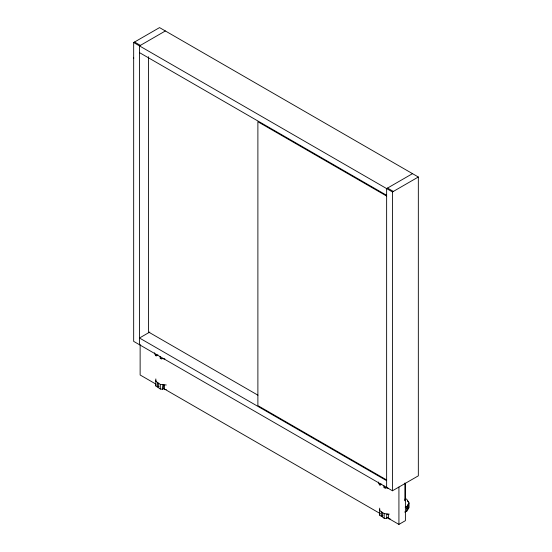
<?xml version="1.0" encoding="UTF-8"?>
<svg xmlns="http://www.w3.org/2000/svg" width="552" height="552" viewBox="0 0 552 552"><rect width="100%" height="100%" fill="white"/><g stroke="black" fill="none" stroke-linecap="round" stroke-linejoin="round"><path stroke-width="0.83" d="M159.059 386.365L157.52 387.118L157.52 382.826L158.631 383.585L158.631 387.877L160.308 389.029L162.874 389.284L163.399 384.992M382.916 515.609L381.377 516.355L381.377 512.07L382.488 512.829L382.488 517.12L384.164 518.273L386.731 518.528L387.076 517.383M404.623 512.042L406.707 511.345L406.707 506.701L409.066 502.934L406.686 499.174L405.182 498.677M406.707 511.345L407.59 509.931L407.59 505.646L408.183 504.707L408.183 508.999L406.762 508.702M408.183 508.999L409.066 507.585L409.066 502.934M154.581 352.797A10.792 6.231 0 0 0 156.133 355.895L157.927 354.819M378.43 482.041A10.792 6.231 0 0 0 379.99 485.139L381.784 484.063M133.667 42.538L159.542 27.6L418.333 177.013L418.333 475.838L392.458 490.783L133.667 341.371L133.667 42.538L392.458 191.951L418.333 177.013M165.365 30.96L139.49 45.906L139.49 344.731M412.51 173.652L386.635 188.591L386.635 487.423M149.84 332.028L139.49 338.01L386.635 480.695M386.993 517.514L398.923 524.4L405.396 520.667L405.396 483.31M405.202 507.205L406.707 506.701M404.975 499.415L405.403 499.367L404.906 500.802L404.906 482.993M155.836 378.913L155.843 381.315L160.308 384.378L166.29 384.986M166.29 389.629L164.579 389.457L164.579 385.172L162.874 384.999L162.874 389.284M379.686 508.157L379.693 510.559L384.164 513.622L389.291 514.14M390.14 518.873L388.429 518.701L388.429 514.409L386.731 514.236L386.731 518.528M134.557 42.028L140.38 45.388M387.525 188.073L393.348 191.44M139.49 52.626L386.635 195.318M386.635 196.063L257.887 121.73L257.887 405.616L386.635 479.95M257.943 395.191L148.543 332.028L148.543 56.746M155.795 384.033L140.132 374.987L140.132 344.427M163.254 388.339L380.28 513.636M379.693 513.698L379.693 515.202L381.377 516.355M155.836 384.461L155.843 385.965L157.52 387.118M407.583 500.947L408.176 501.878M398.923 487.043L398.923 524.4M392.458 191.951L392.458 490.783M384.164 513.622L384.164 518.273M384.013 485.843L384.013 487.375A10.792 6.231 0 0 0 388.028 488.106M379.99 483.607L379.99 485.139M379.693 509.413L379.693 515.202M160.308 384.378L160.308 389.029M160.156 356.599L160.156 358.131A10.792 6.231 0 0 0 164.875 358.897M156.133 354.363L156.133 355.895M155.836 380.169L155.843 385.965M133.722 57.863L133.722 58.25M385.462 488.265A6.907 3.988 0 0 1 384.088 487.588M385.462 487.547A6.907 3.988 0 0 1 384.088 486.871M161.605 359.021A6.907 3.988 0 0 1 160.239 358.345"/></g></svg>
